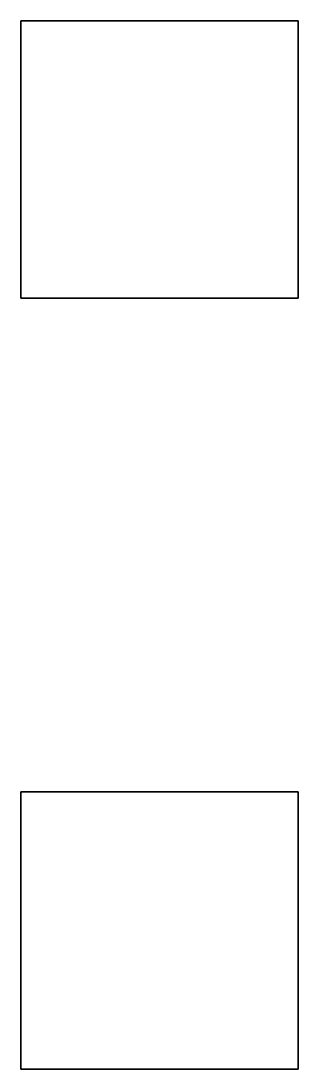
# Model space of a CAD drawing. Extents: x 23 to 587, y 4 to 413.
# Drawn here: x 243.919 to 244.062, y 162.797 to 163.34 of the extents above; entities that cross this region are included whole.
import ezdxf

# ---------------------------------------------------------------- set-up
doc = ezdxf.new("R2010")
doc.units = 0
doc.layers.get('0').update_dxf_attribs({"lineweight": 13})

# ---------------------------------------------------------------- blocks, each defined once
blk = doc.blocks.new('BLOCK7080')
at = {"color": 7, "lineweight": 35, "ltscale": 0.007188}
for p, q in [((-49.3942, 45.6433), (-49.1067, 45.6433)), ((-49.3942, 45.3558), (-49.3942, 45.6433)), ((-49.1067, 45.6433), (-49.1067, 45.3558)), ((-49.1067, 45.3558), (-49.3942, 45.3558)), ((-49.3942, 44.8442), (-49.1067, 44.8442)), ((-49.3942, 44.5567), (-49.3942, 44.8442)), ((-49.1067, 44.8442), (-49.1067, 44.5567)), ((-49.1067, 44.5567), (-49.3942, 44.5567))]:
    blk.add_line(p, q, dxfattribs=at)

msp = doc.modelspace()

# ---------------------------------------------------------------- block references
at = {"lineweight": 0, "xscale": 0.5, "yscale": 0.5, "zscale": 0.5}
msp.add_blockref('BLOCK7080', (268.61575, 140.51853), dxfattribs=at)

doc.saveas('drawing.dxf')
